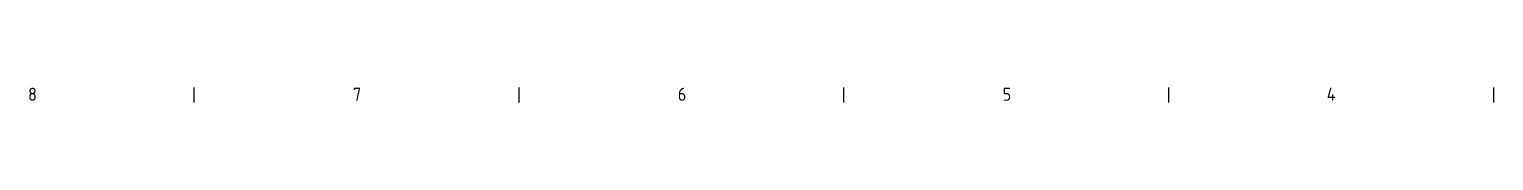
# Model space of a CAD drawing. Header units: millimetres. Extents: x 0 to 2378, y 0 to 1682.
# Drawn here: x 1262 to 1932, y 1642 to 1649 of the extents above; entities that cross this region are included whole.
import ezdxf

# ---------------------------------------------------------------- set-up
doc = ezdxf.new("R2010")
doc.units = ezdxf.units.MM
doc.header["$LTSCALE"] = 2
doc.layers.get('0').update_dxf_attribs({"color": 3, "lineweight": 25})
doc.layers.add('경계(ISO)', color=7, linetype='Continuous', lineweight=25)
doc.styles.add('문자 텍스트_PSTEK_POSCO', font='isocp.shx')

# ---------------------------------------------------------------- blocks, each defined once
blk = doc.blocks.new('경계 Default Border')
at = {"layer": '경계(ISO)'}
for p, q in [((668.81, 821), (668.81, 824.4)), ((743.12, 821), (743.12, 824.4)), ((817.44, 821), (817.44, 824.4)), ((891.75, 821), (891.75, 824.4)), ((966.06, 821), (966.06, 824.4))]:
    blk.add_line(p, q, dxfattribs=at)
at = {"layer": '경계(ISO)', "color": 2, "char_height": 3, "attachment_point": 7, "style": '문자 텍스트_PSTEK_POSCO'}
for s, insert in [('8', (630.8, 821.37)), ('7', (705.11, 821.39)), ('6', (779.43, 821.37)), ('5', (853.74, 821.37)), ('4', (927.88, 821.4))]:
    blk.add_mtext(s, dxfattribs=dict(at, insert=insert))

msp = doc.modelspace()

# ---------------------------------------------------------------- block references
at = {"xscale": 2, "yscale": 2, "zscale": 2}
msp.add_blockref('경계 Default Border', (0, 0), dxfattribs=at)

doc.saveas('drawing.dxf')
